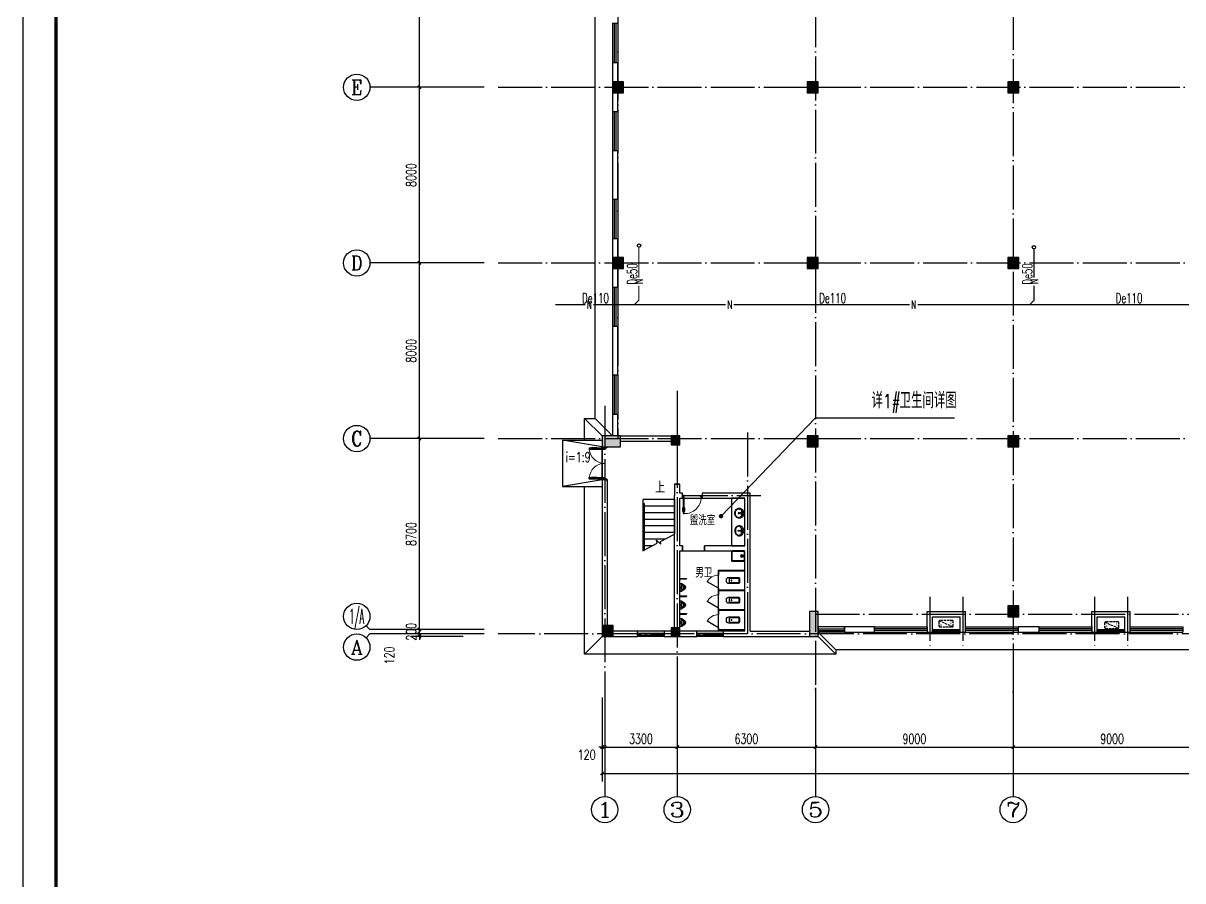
# Model space of a CAD drawing. Header units: millimetres. Extents: x 4091681 to 6599121, y 18729870 to 20421654.
# Drawn here: x 5363372 to 5416167, y 19127823 to 19166887 of the extents above; entities that cross this region are included whole.
import ezdxf
from ezdxf.enums import TextEntityAlignment as Align

# ---------------------------------------------------------------- set-up
doc = ezdxf.new("R2010")
doc.units = ezdxf.units.MM
doc.header["$LTSCALE"] = 1000
doc.header["$MEASUREMENT"] = 0
doc.linetypes.add('DASH', pattern=[0.35, 0.25, -0.1])
doc.linetypes.add('DOTE', pattern=[2.42, 2, -0.2, 0.02, -0.2])
for name, color, linetype in [('AXIS_TEXT', 7, 'Continuous'), ('AXIS_外部', 171, 'Continuous'), ('COLUMN', 2, 'Continuous'), ('DIM_LEAD', 145, 'Continuous'), ('DIM_SYMB', 165, 'Continuous'), ('DOTE', 8, 'DOTE'), ('GROUND', 150, 'Continuous'), ('LVTRY', 6, 'Continuous'), ('PIPE-凝结', 150, 'Continuous'), ('PUB_HATCH', 8, 'Continuous'), ('PUB_TEXT', 7, 'Continuous'), ('STAIR', 2, 'Continuous'), ('TEXT_凝结', 7, 'Continuous'), ('TK', 4, 'Continuous'), ('VPIPE-凝结', 150, 'Continuous'), ('WALL', 9, 'Continuous'), ('WINDOW', 140, 'Continuous'), ('空调', 200, 'Continuous')]:
    doc.layers.add(name, color=color, linetype=linetype)
doc.styles.add('_TCH_AXIS', font='COMPLEX', dxfattribs={"bigfont": 'GBCBIG'})
doc.styles.add('_TCH_DIM', font='SIMPLEX', dxfattribs={"bigfont": 'GBCBIG'})
doc.styles.add('_TCH_DIM_T3', font='SIMPLEX', dxfattribs={"width": 0.705882, "bigfont": 'GBCBIG'})
doc.styles.add('_TWT_PIPEDN', font='SIMPLEX', dxfattribs={"width": 0.8, "height": 3, "bigfont": 'HZTXT'})
doc.styles.add('_TWT_PIPETEXT', font='COMPLEX', dxfattribs={"width": 0.8, "height": 2.5, "bigfont": 'HZTXT'})
doc.styles.add('COMPLEX', font='COMPLEX')
doc.styles.add('HT', font='simhei.ttf', dxfattribs={"width": 0.7})
doc.styles.add('HZTXT', font='tssdeng.shx', dxfattribs={"width": 0.7, "bigfont": 'hztxt.shx'})
doc.dimstyles.new('_TCH_ARCH&&150', dxfattribs={"dimtxt": 446.25, "dimasz": 150, "dimexe": 375, "dimexo": 450, "dimgap": 150, "dimtad": 1, "dimdec": 0, "dimzin": 0, "dimdsep": 46, "dimtxsty": '_TCH_DIM_T3', "dimblk": 'ARCHTICK', "dimcen": 0.09, "dimclrt": 7, "dimazin": 2, "dimtfac": 1, "dimtdec": 0, "dimtix": 1, "dimtmove": 2, "dimatfit": 3, "dimfxl": 0, "dimtolj": 1, "dimtzin": 0, "dimarcsym": 0})

# ---------------------------------------------------------------- blocks, each defined once
blk = doc.blocks.new('A$C180E387A')
at = {"layer": '空调', "linetype": 'DASH', "ltscale": 0.4}
blk.add_line((15, 285), (635, 15), dxfattribs=at)
blk.add_lwpolyline([(50, 0), (600, 0, 0.414214), (650, 50), (650, 250, 0.414214), (600, 300), (50, 300, 0.414214), (0, 250), (0, 50, 0.414214)], format="xyb", close=True, dxfattribs=at)
at = {"layer": '空调', "style": 'HZTXT', "width": 1.428571}
for s, text_generation_flag, p in [('A', 4, (150, 50)), ('C', 6, (500, 150))]:
    blk.add_text(s, height=105, rotation=180, dxfattribs=dict(at, text_generation_flag=text_generation_flag)).set_placement(p)
blk = doc.blocks.new('GeYuanFrame_78776323', base_point=(11.55, 13.52))
at = {"layer": 'TK'}
blk.add_lwpolyline([(11.55, 854.52), (1200.55, 854.52), (1200.55, 13.52), (11.55, 13.52)], close=True, dxfattribs=at)
at = {"layer": 'TK', "const_width": 1}
blk.add_lwpolyline([(1190.55, 844.52), (1190.55, 23.52), (36.55, 23.52), (36.55, 844.52)], close=True, dxfattribs=at)
blk = doc.blocks.new('_ArchTick')
at = {"color": 0, "linetype": 'ByBlock', "const_width": 0.4}
blk.add_lwpolyline([(-0.5, -0.5), (0.5, 0.5)], dxfattribs=at)
blk = doc.blocks.new('*D18')
at = {"layer": 'AXIS_外部', "color": 0, "lineweight": -2}
for p, q in [((5383399, 19139067), (5381034, 19139067)), ((5383399, 19138947), (5381034, 19138947)), ((5381409, 19139067), (5381409, 19139217)), ((5381409, 19138947), (5381409, 19139067)), ((5381409, 19138947), (5381409, 19138797))]:
    blk.add_line(p, q, dxfattribs=at)
at = {"layer": 'Defpoints', "color": 0}
for p in [(5381409, 19139067), (5383849, 19139067), (5383849, 19138947)]:
    blk.add_point(p, dxfattribs=at)
at = {"layer": 'AXIS_外部', "color": 0, "lineweight": -2, "xscale": 150, "yscale": 150, "zscale": 150}
for p, rotation in [((5381409, 19139067), 270), ((5381409, 19138947), 90)]:
    blk.add_blockref('_ArchTick', p, dxfattribs=dict(at, rotation=rotation))
at = {"layer": 'AXIS_外部', "color": 7, "insert": (5380045, 19138089), "char_height": 446.2, "attachment_point": 5, "rotation": 90, "style": '_TCH_DIM_T3'}
blk.add_mtext('\\A1;120', dxfattribs=at)
blk = doc.blocks.new('*D19')
at = {"layer": 'AXIS_外部', "color": 0, "lineweight": -2}
for p, q in [((5383399, 19139267), (5381034, 19139267)), ((5381409, 19139267), (5381409, 19139417)), ((5381409, 19139067), (5381409, 19139267)), ((5383399, 19139067), (5381034, 19139067)), ((5381409, 19139067), (5381409, 19138917))]:
    blk.add_line(p, q, dxfattribs=at)
at = {"layer": 'Defpoints', "color": 0}
for p in [(5381409, 19139267), (5383849, 19139267), (5383849, 19139067)]:
    blk.add_point(p, dxfattribs=at)
at = {"layer": 'AXIS_外部', "color": 0, "lineweight": -2, "xscale": 150, "yscale": 150, "zscale": 150}
for p, rotation in [((5381409, 19139267), 270), ((5381409, 19139067), 90)]:
    blk.add_blockref('_ArchTick', p, dxfattribs=dict(at, rotation=rotation))
at = {"layer": 'AXIS_外部', "color": 7, "insert": (5381036, 19139167), "char_height": 446.2, "attachment_point": 5, "rotation": 90, "style": '_TCH_DIM_T3'}
blk.add_mtext('\\A1;200', dxfattribs=at)
blk = doc.blocks.new('*D20')
at = {"layer": 'AXIS_外部', "color": 0, "lineweight": -2}
for p, q in [((5383399, 19147967), (5381034, 19147967)), ((5381409, 19139267), (5381409, 19147967)), ((5383399, 19139267), (5381034, 19139267))]:
    blk.add_line(p, q, dxfattribs=at)
at = {"layer": 'Defpoints', "color": 0}
for p in [(5381409, 19147967), (5383849, 19147967), (5383849, 19139267)]:
    blk.add_point(p, dxfattribs=at)
at = {"layer": 'AXIS_外部', "color": 0, "lineweight": -2, "xscale": 150, "yscale": 150, "zscale": 150}
for p, rotation in [((5381409, 19147967), 90), ((5381409, 19139267), 270)]:
    blk.add_blockref('_ArchTick', p, dxfattribs=dict(at, rotation=rotation))
at = {"layer": 'AXIS_外部', "color": 7, "insert": (5381036, 19143617), "char_height": 446.2, "attachment_point": 5, "rotation": 90, "style": '_TCH_DIM_T3'}
blk.add_mtext('\\A1;8700', dxfattribs=at)
blk = doc.blocks.new('*D21')
at = {"layer": 'AXIS_外部', "color": 0, "lineweight": -2}
for p, q in [((5383399, 19155967), (5381034, 19155967)), ((5381409, 19147967), (5381409, 19155967)), ((5383399, 19147967), (5381034, 19147967))]:
    blk.add_line(p, q, dxfattribs=at)
at = {"layer": 'Defpoints', "color": 0}
for p in [(5381409, 19155967), (5383849, 19155967), (5383849, 19147967)]:
    blk.add_point(p, dxfattribs=at)
at = {"layer": 'AXIS_外部', "color": 0, "lineweight": -2, "xscale": 150, "yscale": 150, "zscale": 150}
for p, rotation in [((5381409, 19155967), 90), ((5381409, 19147967), 270)]:
    blk.add_blockref('_ArchTick', p, dxfattribs=dict(at, rotation=rotation))
at = {"layer": 'AXIS_外部', "color": 7, "insert": (5381036, 19151967), "char_height": 446.2, "attachment_point": 5, "rotation": 90, "style": '_TCH_DIM_T3'}
blk.add_mtext('\\A1;8000', dxfattribs=at)
blk = doc.blocks.new('*D22')
at = {"layer": 'AXIS_外部', "color": 0, "lineweight": -2}
for p, q in [((5383399, 19163967), (5381034, 19163967)), ((5381409, 19155967), (5381409, 19163967)), ((5383399, 19155967), (5381034, 19155967))]:
    blk.add_line(p, q, dxfattribs=at)
at = {"layer": 'Defpoints', "color": 0}
for p in [(5381409, 19163967), (5383849, 19163967), (5383849, 19155967)]:
    blk.add_point(p, dxfattribs=at)
at = {"layer": 'AXIS_外部', "color": 0, "lineweight": -2, "xscale": 150, "yscale": 150, "zscale": 150}
for p, rotation in [((5381409, 19163967), 90), ((5381409, 19155967), 270)]:
    blk.add_blockref('_ArchTick', p, dxfattribs=dict(at, rotation=rotation))
at = {"layer": 'AXIS_外部', "color": 7, "insert": (5381036, 19159967), "char_height": 446.2, "attachment_point": 5, "rotation": 90, "style": '_TCH_DIM_T3'}
blk.add_mtext('\\A1;8000', dxfattribs=at)
blk = doc.blocks.new('*D23')
at = {"layer": 'AXIS_外部', "color": 0, "lineweight": -2}
for p, q in [((5383399, 19171967), (5381034, 19171967)), ((5381409, 19163967), (5381409, 19171967)), ((5383399, 19163967), (5381034, 19163967))]:
    blk.add_line(p, q, dxfattribs=at)
at = {"layer": 'Defpoints', "color": 0}
for p in [(5381409, 19171967), (5383849, 19171967), (5383849, 19163967)]:
    blk.add_point(p, dxfattribs=at)
at = {"layer": 'AXIS_外部', "color": 0, "lineweight": -2, "xscale": 150, "yscale": 150, "zscale": 150}
for p, rotation in [((5381409, 19171967), 90), ((5381409, 19163967), 270)]:
    blk.add_blockref('_ArchTick', p, dxfattribs=dict(at, rotation=rotation))
at = {"layer": 'AXIS_外部', "color": 7, "insert": (5381036, 19167967), "char_height": 446.2, "attachment_point": 5, "rotation": 90, "style": '_TCH_DIM_T3'}
blk.add_mtext('\\A1;8000', dxfattribs=at)
blk = doc.blocks.new('_AXISO')
blk.add_circle((0, 0), 0.5)
at = {"layer": 'AXIS_TEXT', "style": 'COMPLEX', "width": 1.041667}
blk.add_attdef('A', text='', height=0.56, dxfattribs=at).set_placement((-0.25, -0.28), (0.25, -0.28), align=Align.FIT)
blk = doc.blocks.new('*D43')
at = {"layer": 'AXIS_外部', "color": 0, "lineweight": -2}
for p, q in [((5389727, 19136167), (5389727, 19133542)), ((5389847, 19136167), (5389847, 19133542)), ((5389727, 19133917), (5389577, 19133917)), ((5389727, 19133917), (5389847, 19133917)), ((5389847, 19133917), (5389997, 19133917))]:
    blk.add_line(p, q, dxfattribs=at)
at = {"layer": 'Defpoints', "color": 0}
for p in [(5389727, 19136617), (5389847, 19136617), (5389847, 19133917)]:
    blk.add_point(p, dxfattribs=at)
at = {"layer": 'AXIS_外部', "color": 0, "lineweight": -2, "xscale": 150, "yscale": 150, "zscale": 150}
blk.add_blockref('_ArchTick', (5389727, 19133917), dxfattribs=at)
at = {"layer": 'AXIS_外部', "color": 0, "lineweight": -2, "xscale": 150, "yscale": 150, "zscale": 150, "rotation": 180}
blk.add_blockref('_ArchTick', (5389847, 19133917), dxfattribs=at)
at = {"layer": 'AXIS_外部', "color": 7, "insert": (5389027, 19133567), "char_height": 446.2, "attachment_point": 5, "style": '_TCH_DIM_T3'}
blk.add_mtext('\\A1;120', dxfattribs=at)
blk = doc.blocks.new('*D44')
at = {"layer": 'AXIS_外部', "color": 0, "lineweight": -2}
for p, q in [((5389847, 19136167), (5389847, 19133542)), ((5393147, 19136167), (5393147, 19133542)), ((5389847, 19133917), (5393147, 19133917))]:
    blk.add_line(p, q, dxfattribs=at)
at = {"layer": 'Defpoints', "color": 0}
for p in [(5389847, 19136617), (5393147, 19136617), (5393147, 19133917)]:
    blk.add_point(p, dxfattribs=at)
at = {"layer": 'AXIS_外部', "color": 0, "lineweight": -2, "xscale": 150, "yscale": 150, "zscale": 150, "rotation": 180}
blk.add_blockref('_ArchTick', (5389847, 19133917), dxfattribs=at)
at = {"layer": 'AXIS_外部', "color": 0, "lineweight": -2, "xscale": 150, "yscale": 150, "zscale": 150}
blk.add_blockref('_ArchTick', (5393147, 19133917), dxfattribs=at)
at = {"layer": 'AXIS_外部', "color": 7, "insert": (5391497, 19134290), "char_height": 446.2, "attachment_point": 5, "style": '_TCH_DIM_T3'}
blk.add_mtext('\\A1;3300', dxfattribs=at)
blk = doc.blocks.new('*D45')
at = {"layer": 'AXIS_外部', "color": 0, "lineweight": -2}
for p, q in [((5393147, 19136167), (5393147, 19133542)), ((5399447, 19136167), (5399447, 19133542)), ((5393147, 19133917), (5399447, 19133917))]:
    blk.add_line(p, q, dxfattribs=at)
at = {"layer": 'Defpoints', "color": 0}
for p in [(5393147, 19136617), (5399447, 19136617), (5399447, 19133917)]:
    blk.add_point(p, dxfattribs=at)
at = {"layer": 'AXIS_外部', "color": 0, "lineweight": -2, "xscale": 150, "yscale": 150, "zscale": 150, "rotation": 180}
blk.add_blockref('_ArchTick', (5393147, 19133917), dxfattribs=at)
at = {"layer": 'AXIS_外部', "color": 0, "lineweight": -2, "xscale": 150, "yscale": 150, "zscale": 150}
blk.add_blockref('_ArchTick', (5399447, 19133917), dxfattribs=at)
at = {"layer": 'AXIS_外部', "color": 7, "insert": (5396297, 19134290), "char_height": 446.2, "attachment_point": 5, "style": '_TCH_DIM_T3'}
blk.add_mtext('\\A1;6300', dxfattribs=at)
blk = doc.blocks.new('*D46')
at = {"layer": 'AXIS_外部', "color": 0, "lineweight": -2}
for p, q in [((5399447, 19136167), (5399447, 19133542)), ((5408447, 19136167), (5408447, 19133542)), ((5399447, 19133917), (5408447, 19133917))]:
    blk.add_line(p, q, dxfattribs=at)
at = {"layer": 'Defpoints', "color": 0}
for p in [(5399447, 19136617), (5408447, 19136617), (5408447, 19133917)]:
    blk.add_point(p, dxfattribs=at)
at = {"layer": 'AXIS_外部', "color": 0, "lineweight": -2, "xscale": 150, "yscale": 150, "zscale": 150, "rotation": 180}
blk.add_blockref('_ArchTick', (5399447, 19133917), dxfattribs=at)
at = {"layer": 'AXIS_外部', "color": 0, "lineweight": -2, "xscale": 150, "yscale": 150, "zscale": 150}
blk.add_blockref('_ArchTick', (5408447, 19133917), dxfattribs=at)
at = {"layer": 'AXIS_外部', "color": 7, "insert": (5403947, 19134290), "char_height": 446.2, "attachment_point": 5, "style": '_TCH_DIM_T3'}
blk.add_mtext('\\A1;9000', dxfattribs=at)
blk = doc.blocks.new('*D47')
at = {"layer": 'AXIS_外部', "color": 0, "lineweight": -2}
for p, q in [((5408447, 19136167), (5408447, 19133542)), ((5417447, 19136167), (5417447, 19133542)), ((5408447, 19133917), (5417447, 19133917))]:
    blk.add_line(p, q, dxfattribs=at)
at = {"layer": 'Defpoints', "color": 0}
for p in [(5408447, 19136617), (5417447, 19136617), (5417447, 19133917)]:
    blk.add_point(p, dxfattribs=at)
at = {"layer": 'AXIS_外部', "color": 0, "lineweight": -2, "xscale": 150, "yscale": 150, "zscale": 150, "rotation": 180}
blk.add_blockref('_ArchTick', (5408447, 19133917), dxfattribs=at)
at = {"layer": 'AXIS_外部', "color": 0, "lineweight": -2, "xscale": 150, "yscale": 150, "zscale": 150}
blk.add_blockref('_ArchTick', (5417447, 19133917), dxfattribs=at)
at = {"layer": 'AXIS_外部', "color": 7, "insert": (5412947, 19134290), "char_height": 446.2, "attachment_point": 5, "style": '_TCH_DIM_T3'}
blk.add_mtext('\\A1;9000', dxfattribs=at)
blk = doc.blocks.new('*D57')
at = {"layer": 'AXIS_外部', "color": 0, "lineweight": -2}
for p, q in [((5389727, 19136167), (5389727, 19132342)), ((5463467, 19136167), (5463467, 19132342)), ((5389727, 19132717), (5463467, 19132717))]:
    blk.add_line(p, q, dxfattribs=at)
at = {"layer": 'Defpoints', "color": 0}
for p in [(5389727, 19136617), (5463467, 19136617), (5463467, 19132717)]:
    blk.add_point(p, dxfattribs=at)
at = {"layer": 'AXIS_外部', "color": 0, "lineweight": -2, "xscale": 150, "yscale": 150, "zscale": 150, "rotation": 180}
blk.add_blockref('_ArchTick', (5389727, 19132717), dxfattribs=at)
at = {"layer": 'AXIS_外部', "color": 0, "lineweight": -2, "xscale": 150, "yscale": 150, "zscale": 150}
blk.add_blockref('_ArchTick', (5463467, 19132717), dxfattribs=at)
at = {"layer": 'AXIS_外部', "color": 7, "insert": (5426597, 19133090), "char_height": 446.2, "attachment_point": 5, "style": '_TCH_DIM_T3'}
blk.add_mtext('\\A1;73740', dxfattribs=at)
blk = doc.blocks.new('$DorLib2D$00000011')
at = {"lineweight": 13}
for p, q in [((-0.483, 0.396), (-0.483, 0.235)), ((-0.417, 0.396), (-0.417, 0.235)), ((0.417, 0.396), (0.417, 0.235)), ((0.483, 0.396), (0.483, 0.235))]:
    blk.add_line(p, q, dxfattribs=at)
for p, q in [((-0.483, 0.396), (-0.467, 0.396)), ((-0.467, 0.471), (-0.467, -0.062)), ((-0.467, 0.471), (-0.433, 0.471)), ((-0.433, 0.471), (-0.433, 0.004)), ((-0.417, 0.396), (-0.433, 0.396)), ((0.417, 0.396), (0.433, 0.396)), ((0.433, 0.471), (0.433, 0.004)), ((0.467, 0.471), (0.433, 0.471)), ((0.467, 0.471), (0.467, -0.062)), ((0.483, 0.396), (0.467, 0.396)), ((-0.5, 0.004), (-0.433, 0.004)), ((-0.5, 0.004), (-0.5, -0.062)), ((-0.483, 0.235), (-0.467, 0.235)), ((-0.417, 0.235), (-0.433, 0.235)), ((0.417, 0.235), (0.433, 0.235)), ((0.5, 0.004), (0.433, 0.004)), ((0.483, 0.235), (0.467, 0.235)), ((0.5, 0.004), (0.5, -0.062)), ((-0.5, -0.062), (-0.467, -0.062)), ((0.5, -0.062), (0.467, -0.062))]:
    blk.add_line(p, q)
for centre, start, end in [((-0.467, 0.004), 0, 85.904), ((0.467, 0.004), 94.096, 180)]:
    blk.add_arc(centre, 0.467, start, end, dxfattribs=at)
blk = doc.blocks.new('$WINLIB2D$00000001')
for p, q in [((-0.5, 0.5), (0.5, 0.5)), ((-0.5, 0.5), (-0.5, -0.5)), ((0.5, -0.5), (0.5, 0.5)), ((0.5, 0.167), (-0.5, 0.167)), ((0.5, -0.167), (-0.5, -0.167)), ((-0.5, -0.5), (0.5, -0.5))]:
    blk.add_line(p, q)
blk = doc.blocks.new('_FZH')
blk.add_lwpolyline([(-0.5, -0.5), (0.5, -0.5), (0.5, 0.5), (-0.5, 0.5)], close=True)
at = {"layer": 'PUB_HATCH'}
blk.add_solid([(-0.5, -0.5), (0.5, -0.5), (-0.5, 0.5), (0.5, 0.5)], dxfattribs=at)
blk = doc.blocks.new('$DorLib2D$00000009')
at = {"lineweight": 13}
for p, q in [((0.378, 0.782), (0.378, 0.624)), ((0.489, 0.782), (0.489, 0.624))]:
    blk.add_line(p, q, dxfattribs=at)
for p, q in [((0.413, 0.782), (0.378, 0.782)), ((0.413, 0.624), (0.378, 0.624)), ((0.413, 0.905), (0.413, 0.081)), ((0.454, 0.905), (0.413, 0.905)), ((0.454, 0.081), (0.454, 0.905)), ((0.489, 0.782), (0.454, 0.782)), ((0.489, 0.624), (0.454, 0.624)), ((-0.494, 0.081), (-0.453, 0.081)), ((-0.494, -0.002), (-0.494, 0.081)), ((-0.453, 0.081), (-0.453, 0.039)), ((-0.453, 0.039), (-0.412, 0.039)), ((-0.412, 0.039), (-0.412, -0.002)), ((0.413, 0.081), (0.454, 0.081)), ((0.454, 0.039), (0.413, 0.039)), ((0.413, 0.039), (0.413, -0.002)), ((0.495, 0.081), (0.454, 0.081)), ((0.454, 0.081), (0.454, 0.039)), ((0.495, -0.002), (0.495, 0.081)), ((-0.494, -0.002), (-0.494, -0.002)), ((-0.412, -0.002), (-0.494, -0.002)), ((0.413, -0.002), (0.495, -0.002)), ((0.495, -0.002), (0.495, -0.002))]:
    blk.add_line(p, q)
blk.add_arc((0.372, 0.082), 0.825, 87.13397, 180.07167, dxfattribs=at)
blk = doc.blocks.new('$lvtry$00000179')
at = {"linetype": 'ByBlock'}
for p, q in [((-32, -102), (-92, -102)), ((-13, -178), (-40, -70)), ((35, -64), (-35, -64)), ((13, -178), (-13, -178)), ((40, -70), (13, -178)), ((92, -102), (32, -102))]:
    blk.add_line(p, q, dxfattribs=at)
for centre, radius in [((-64, -76), 20.4), ((-64, -76), 15.4), ((0, -229), 25.4), ((64, -76), 20.4), ((64, -76), 15.4)]:
    blk.add_circle(centre, radius, dxfattribs=at)
for centre, radius, start, end in [((-47, -203), 181, 155.0149, 180), ((-47, -203), 181, 180, 204.9851), ((-24, -214), 207, 131.6335, 155.0149), ((-24, -193), 207, 204.9851, 228.3665), ((-88, -229), 116, 151.0888, 180), ((-88, -229), 116, 180, 208.9112), ((-45, -252), 164, 126.8699, 151.0888), ((-45, -205), 164, 208.9112, 233.1301), ((-10, -231), 229, 110.2132, 131.6335), ((-10, -176), 229, 228.3665, 249.7868), ((-18, -288), 210, 123.9045, 126.8699), ((-18, -169), 210, 233.1301, 252.7421), ((-92, -178), 76.2, 90, 123.9045), ((0, -257), 257, 90, 110.2132), ((0, -150), 257, 249.7868, 270), ((0, -111), 270, 252.7421, 270), ((-35, -69), 5, 90, 194.0362), ((0, -257), 257, 69.7868, 90), ((0, -111), 270, 270, 287.2579), ((0, -150), 257, 270, 290.2132), ((35, -69), 5, 345.9638, 90), ((18, -169), 210, 287.2579, 306.8699), ((10, -231), 229, 48.3665, 69.7868), ((10, -176), 229, 290.2132, 311.6335), ((92, -178), 76.2, 57.7402, 90), ((45, -252), 164, 28.9112, 57.7402), ((45, -205), 164, 306.8699, 331.0888), ((24, -214), 207, 24.9851, 48.3665), ((24, -193), 207, 311.6335, 335.0149), ((88, -229), 116, 0, 28.9112), ((88, -229), 116, 331.0888, 0), ((47, -203), 181, 360, 24.9851), ((47, -203), 181, 335.0149, 0)]:
    blk.add_arc(centre, radius, start, end, dxfattribs=at)
blk.add_point((0, -76))
blk = doc.blocks.new('$lvtry$00000221')
at = {"color": 0}
for p, q in [((-124, -91), (-43, -216)), ((-116, -76), (116, -76)), ((43, -216), (124, -91))]:
    blk.add_line(p, q, dxfattribs=at)
blk.add_lwpolyline([(69, -231, -0.57735), (-69, -231), (-162, -88, -0.145378), (-170, -61), (-170, 0), (170, 0), (170, -61, -0.145378), (162, -88)], format="xyb", close=True, dxfattribs=at)
for centre, radius in [((0, -177), 20), ((0, -38), 17.7)]:
    blk.add_circle(centre, radius, dxfattribs=at)
for centre, radius, start, end in [((-116, -86), 10, 90, 213.0863), ((0, -191), 50, 210, 330), ((116, -86), 10, 326.9137, 90)]:
    blk.add_arc(centre, radius, start, end, dxfattribs=at)
for p in [(0, -38), (0, -177)]:
    blk.add_point(p, dxfattribs=at)
blk = doc.blocks.new('$TCHSYS$APDOOR2D')
blk.add_line((0.5, 0), (0, 0.866))
at = {"lineweight": 13}
blk.add_arc((0.5, 0), 1, 120, 180, dxfattribs=at)
blk = doc.blocks.new('$lvtry$00000200')
at = {"color": 0}
for p, q in [((-110, -40), (-110, -470)), ((100, -30), (-100, -30)), ((110, -470), (110, -40))]:
    blk.add_line(p, q, dxfattribs=at)
blk.add_lwpolyline([(100, 0), (-100, 0, 0.414214), (-140, -40), (-140, -480, 0.414214), (-30, -590), (30, -590, 0.414214), (140, -480), (140, -40, 0.414214)], format="xyb", close=True, dxfattribs=at)
blk.add_lwpolyline([(140, -470), (-140, -470)], dxfattribs=at)
blk.add_circle((0, -359), 20, dxfattribs=at)
for centre, start, end in [((-100, -40), 90, 180), ((100, -40), 0, 90)]:
    blk.add_arc(centre, 10, start, end, dxfattribs=at)
for p in [(0, 0), (0, -359)]:
    blk.add_point(p, dxfattribs=at)
blk = doc.blocks.new('$lvtry$00000187')
at = {"color": 0}
for p, q in [((-285, -420), (-285, -40)), ((-265, -20), (265, -20)), ((265, -440), (-265, -440)), ((285, -180), (245, -198)), ((245, -198), (245, -263)), ((245, -263), (285, -280)), ((285, -40), (285, -420))]:
    blk.add_line(p, q, dxfattribs=at)
blk.add_lwpolyline([(305, -430, -0.414214), (275, -460), (-275, -460, -0.414214), (-305, -430), (-305, -30, -0.414214), (-275, 0), (275, 0, -0.414214), (305, -30)], format="xyb", close=True, dxfattribs=at)
for radius in [50, 32.5]:
    blk.add_circle((165, -230), radius, dxfattribs=at)
for centre, start, end in [((-265, -40), 90, 180), ((-265, -420), 180, 270), ((265, -40), 0, 90), ((265, -420), 270, 0)]:
    blk.add_arc(centre, 20, start, end, dxfattribs=at)
for p in [(0, 0), (165, -230)]:
    blk.add_point(p, dxfattribs=at)

msp = doc.modelspace()

# ---------------------------------------------------------------- hatches: boundary and pattern name
at = {"layer": 'PIPE-凝结', "linetype": 'Continuous'}
for points in [[(5391400.3, 19154266.7), (5391426.6, 19154266.7), (5391426.6, 19154255.8)], [(5391400.3, 19154266.7), (5391418.9, 19154248.2), (5391426.6, 19154255.8)], [(5409390.3, 19154266.7), (5409416.6, 19154266.7), (5409416.6, 19154255.8)], [(5409390.3, 19154266.7), (5409408.9, 19154248.2), (5409416.6, 19154255.8)]]:
    msp.add_hatch(color=256, dxfattribs=at).paths.add_polyline_path(points)

# ---------------------------------------------------------------- linework, layer by layer
at = {"layer": 'AXIS_外部'}
for p, q in [((5384358.7, 19163967), (5379158.7, 19163967)), ((5384358.7, 19155967), (5379158.7, 19155967)), ((5384358.7, 19147967), (5379158.7, 19147967)), ((5378983, 19139442.8), (5379158.7, 19139267)), ((5384358.7, 19139267), (5379158.7, 19139267)), ((5378983, 19138891.3), (5379158.7, 19139067)), ((5384358.7, 19139067), (5379158.7, 19139067)), ((5389846.8, 19136617), (5389846.8, 19131667)), ((5393146.8, 19136617), (5393146.8, 19131667)), ((5399446.8, 19136617), (5399446.8, 19131667)), ((5408446.8, 19136617), (5408446.8, 19131667))]:
    msp.add_line(p, q, dxfattribs=at)
at = {"layer": 'DIM_LEAD'}
for p, q in [((5395141.6, 19144432.5), (5399446.8, 19148907)), ((5399446.8, 19148907), (5405767.9, 19148907))]:
    msp.add_line(p, q, dxfattribs=at)
at = {"layer": 'DIM_LEAD', "const_width": 100}
msp.add_lwpolyline([(5395106.9, 19144396.5, 1), (5395176.2, 19144468.5, 1)], format="xyb", close=True, dxfattribs=at)
at = {"layer": 'DIM_SYMB'}
for points in [[(5389389.6, 19146740.6, 0, 0, 0), (5388376.8, 19146740.6, 120, 0, 0), (5387926.8, 19146740.6, 0, 0, 0)], [(5392301.8, 19145337, 0, 0, 0), (5392301.8, 19143837, 120, 0, 0), (5392301.8, 19143387, 0, 0, 0)]]:
    msp.add_lwpolyline(points, format="xyseb", dxfattribs=at)
at = {"layer": 'DOTE'}
for p, q in [((5390456.8, 19204087), (5390446.8, 19147967)), ((5399446.8, 19204087), (5399446.8, 19135967)), ((5408446.8, 19203967), (5408446.8, 19135967)), ((5384993.4, 19163967), (5468946.8, 19163967)), ((5384993.4, 19155967), (5468946.8, 19155967)), ((5393146.8, 19150137), (5393146.8, 19135967)), ((5389846.8, 19149455.1), (5389846.8, 19135967)), ((5396346.8, 19148237), (5396346.8, 19139067)), ((5384993.4, 19147967), (5468946.8, 19147967)), ((5393446.8, 19145367), (5396950.3, 19145367)), ((5404646.8, 19140754.5), (5404646.8, 19138347)), ((5406146.8, 19140754.5), (5406146.8, 19138347)), ((5412146.8, 19140755.9), (5412146.8, 19138347)), ((5413646.8, 19140755.9), (5413646.8, 19138347)), ((5399446.8, 19139967), (5468946.8, 19139967)), ((5468946.8, 19139067), (5384993.4, 19139067))]:
    msp.add_line(p, q, dxfattribs=at)
at = {"layer": 'GROUND', "color": 8}
for p, q in [((5388926.8, 19148887), (5389726.8, 19148087)), ((5389406.8, 19148887), (5390206.8, 19148087)), ((5387926.8, 19147887), (5387926.8, 19145787)), ((5387926.8, 19147887), (5389726.8, 19147887)), ((5389726.8, 19147587), (5387926.8, 19147887)), ((5389726.8, 19147887), (5389726.8, 19145787)), ((5389726.8, 19146087), (5387926.8, 19145787)), ((5387926.8, 19145787), (5389726.8, 19145787)), ((5389726.8, 19138947), (5388926.8, 19138147)), ((5399566.8, 19139147), (5400366.8, 19138347)), ((5399566.8, 19138947), (5400366.8, 19138147))]:
    msp.add_line(p, q, dxfattribs=at)
for points in [[(5388926.8, 19147887), (5388926.8, 19148887), (5389406.8, 19148887), (5389406.8, 19173567)], [(5418546.8, 19139047), (5418366.8, 19139047), (5418366.8, 19138347), (5400366.8, 19138347), (5400366.8, 19138147), (5388926.8, 19138147), (5388926.8, 19145787)]]:
    msp.add_lwpolyline(points, dxfattribs=at)
at = {"layer": 'LVTRY'}
for p, q in [((5395014.3, 19141959.5), (5395014.3, 19141747)), ((5396226.8, 19141959.5), (5395014.3, 19141959.5)), ((5395039.3, 19141747), (5395039.3, 19141934.5)), ((5396226.8, 19141934.5), (5395039.3, 19141934.5)), ((5396226.8, 19141934.5), (5396226.8, 19141959.5)), ((5393266.8, 19141599.5), (5393566.8, 19141599.5)), ((5393266.8, 19141599.5), (5393266.8, 19141574.5)), ((5393266.8, 19141574.5), (5393566.8, 19141574.5)), ((5393566.8, 19141599.5), (5393566.8, 19141574.5)), ((5395014.3, 19141747), (5395039.3, 19141747)), ((5395014.3, 19141747), (5395014.3, 19141147)), ((5395039.3, 19141147), (5395014.3, 19141147)), ((5395014.3, 19141147), (5395014.3, 19141047)), ((5395014.3, 19141047), (5395014.3, 19140847)), ((5395014.3, 19140847), (5395039.3, 19140847)), ((5395014.3, 19140847), (5395014.3, 19140247)), ((5395039.3, 19141059.5), (5395039.3, 19141147)), ((5396226.8, 19141059.5), (5395039.3, 19141059.5)), ((5395039.3, 19140847), (5395039.3, 19141034.5)), ((5396226.8, 19141034.5), (5395039.3, 19141034.5)), ((5396226.8, 19141034.5), (5396226.8, 19141059.5)), ((5393266.8, 19140799.5), (5393566.8, 19140799.5)), ((5393266.8, 19140799.5), (5393266.8, 19140774.5)), ((5393266.8, 19140774.5), (5393566.8, 19140774.5)), ((5393566.8, 19140799.5), (5393566.8, 19140774.5)), ((5393266.8, 19139999.5), (5393566.8, 19139999.5)), ((5393266.8, 19139999.5), (5393266.8, 19139974.5)), ((5393266.8, 19139974.5), (5393566.8, 19139974.5)), ((5393566.8, 19139999.5), (5393566.8, 19139974.5)), ((5395039.3, 19140247), (5395014.3, 19140247)), ((5395014.3, 19140247), (5395014.3, 19140147)), ((5395014.3, 19140147), (5395014.3, 19139947)), ((5395014.3, 19139947), (5395039.3, 19139947)), ((5395014.3, 19139947), (5395014.3, 19139347)), ((5395039.3, 19140159.5), (5395039.3, 19140247)), ((5396226.8, 19140159.5), (5395039.3, 19140159.5)), ((5395039.3, 19139947), (5395039.3, 19140134.5)), ((5396226.8, 19140134.5), (5395039.3, 19140134.5)), ((5396226.8, 19140134.5), (5396226.8, 19140159.5)), ((5395039.3, 19139347), (5395014.3, 19139347)), ((5395014.3, 19139347), (5395014.3, 19139234.5)), ((5395039.3, 19139259.5), (5395039.3, 19139347)), ((5396226.8, 19139259.5), (5395039.3, 19139259.5)), ((5396226.8, 19139234.5), (5396226.8, 19139259.5)), ((5396226.8, 19139234.5), (5395014.3, 19139234.5))]:
    msp.add_line(p, q, dxfattribs=at)
msp.add_lwpolyline([(5396226.8, 19145247), (5395626.8, 19145247), (5395626.8, 19143087), (5396226.8, 19143087)], close=True, dxfattribs=at)
at = {"layer": 'PIPE-凝结', "linetype": 'Continuous', "ltscale": 1.5, "const_width": 52.5}
for points in [[(5391400.3, 19155301.6), (5391400.3, 19156682.8)], [(5409390.3, 19155301.6), (5409390.3, 19156607.8)], [(5391400.3, 19154266.7), (5391400.3, 19154934.5)], [(5409390.3, 19154266.7), (5409390.3, 19154934.5)], [(5387597, 19154066.7), (5388960, 19154066.7)], [(5389327.2, 19154066.7), (5391200.3, 19154066.7)], [(5391400.3, 19154266.7), (5391200.3, 19154066.7)], [(5391200.3, 19154066.7), (5395357.8, 19154066.7)], [(5395724.9, 19154066.7), (5403724.2, 19154066.7)], [(5404091.3, 19154066.7), (5409190.3, 19154066.7)], [(5409390.3, 19154266.7), (5409190.3, 19154066.7)], [(5409190.3, 19154066.7), (5418190.3, 19154066.7)]]:
    msp.add_lwpolyline(points, dxfattribs=at)
at = {"layer": 'STAIR'}
for p, q in [((5391576.8, 19145187), (5391576.8, 19145007)), ((5393026.8, 19145187), (5391576.8, 19145187)), ((5393026.8, 19145187), (5393026.8, 19143613.7)), ((5391576.8, 19145007), (5391576.8, 19142860.3)), ((5391576.8, 19145007), (5391576.8, 19142860.3)), ((5391636.8, 19145007), (5391576.8, 19145007)), ((5391636.8, 19145007), (5391636.8, 19142891.5)), ((5393026.8, 19144887), (5391636.8, 19144887)), ((5393026.8, 19144587), (5391636.8, 19144587)), ((5393026.8, 19144287), (5391636.8, 19144287)), ((5393026.8, 19143987), (5391636.8, 19143987)), ((5393026.8, 19143687), (5391636.8, 19143687)), ((5392381.5, 19143278.4), (5393026.8, 19143613.7)), ((5391576.8, 19142860.3), (5392239.8, 19143204.8)), ((5392590.4, 19143387), (5391636.8, 19143387)), ((5392013.1, 19143087), (5391636.8, 19143087)), ((5392239.8, 19143204.8), (5392210.6, 19143336.6)), ((5392210.6, 19143336.6), (5392408.8, 19143154.8)), ((5392408.8, 19143154.8), (5392381.5, 19143278.4))]:
    msp.add_line(p, q, dxfattribs=at)
at = {"layer": 'VPIPE-凝结', "linetype": 'Continuous'}
for centre in [(5391415.5, 19156757.1), (5409390.3, 19156682.8)]:
    msp.add_circle(centre, 75, dxfattribs=at)
at = {"layer": 'WALL'}
for p, q in [((5390446.8, 19165087), (5390206.8, 19165087)), ((5390206.8, 19165087), (5390206.8, 19164217)), ((5390446.8, 19164217), (5390446.8, 19165087)), ((5390206.8, 19163717), (5390206.8, 19162867)), ((5390446.8, 19162867), (5390446.8, 19163717)), ((5390206.8, 19162867), (5390446.8, 19162867)), ((5390446.8, 19161067), (5390206.8, 19161067)), ((5390206.8, 19161067), (5390206.8, 19158867)), ((5390446.8, 19158867), (5390446.8, 19161067)), ((5390206.8, 19158867), (5390446.8, 19158867)), ((5390446.8, 19157067), (5390206.8, 19157067)), ((5390206.8, 19157067), (5390206.8, 19156217)), ((5390446.8, 19156217), (5390446.8, 19157067)), ((5390206.8, 19155717), (5390206.8, 19154867)), ((5390446.8, 19154867), (5390446.8, 19155717)), ((5390206.8, 19154867), (5390446.8, 19154867)), ((5390446.8, 19153067), (5390206.8, 19153067)), ((5390206.8, 19153067), (5390206.8, 19150867)), ((5390446.8, 19150867), (5390446.8, 19153067)), ((5390206.8, 19150867), (5390446.8, 19150867)), ((5390446.8, 19149067), (5390206.8, 19149067)), ((5390206.8, 19149067), (5390206.8, 19148087)), ((5390446.8, 19148087), (5390446.8, 19149067)), ((5389846.8, 19147967), (5389846.8, 19147967)), ((5390146.8, 19147967), (5390146.8, 19147967)), ((5390446.8, 19147967), (5390446.8, 19147967)), ((5390566.8, 19148087), (5392866.8, 19148087)), ((5390566.8, 19147847), (5392866.8, 19147847)), ((5389966.8, 19146087), (5389726.8, 19146087)), ((5389726.8, 19146087), (5389726.8, 19139447)), ((5389966.8, 19139447), (5389966.8, 19146087)), ((5393266.8, 19145887), (5393026.8, 19145887)), ((5393026.8, 19145887), (5393026.8, 19145367)), ((5393266.8, 19145487), (5393266.8, 19145887)), ((5393026.8, 19142967), (5393026.8, 19145367)), ((5393383, 19145487), (5393266.8, 19145487)), ((5393266.8, 19145247), (5393383, 19145247)), ((5393266.8, 19143087), (5393266.8, 19145247)), ((5393383, 19145247), (5393383, 19145487)), ((5396466.8, 19145487), (5394283, 19145487)), ((5394283, 19145487), (5394283, 19145247)), ((5394283, 19145247), (5396226.8, 19145247)), ((5396226.8, 19143087), (5396226.8, 19145247)), ((5396466.8, 19142967), (5396466.8, 19145487)), ((5393026.8, 19139347), (5393026.8, 19142967)), ((5393386.8, 19143087), (5393266.8, 19143087)), ((5393386.8, 19142847), (5393386.8, 19143087)), ((5396226.8, 19143087), (5394386.8, 19143087)), ((5394386.8, 19143087), (5394386.8, 19142847)), ((5396466.8, 19139187), (5396466.8, 19142967)), ((5393266.8, 19139347), (5393266.8, 19142847)), ((5393266.8, 19142847), (5393386.8, 19142847)), ((5394386.8, 19142847), (5396226.8, 19142847)), ((5396226.8, 19139187), (5396226.8, 19142847)), ((5404526.8, 19139387), (5404526.8, 19140087)), ((5404526.8, 19140087), (5406266.8, 19140087)), ((5404766.8, 19139147), (5404766.8, 19139847)), ((5404766.8, 19139847), (5406026.8, 19139847)), ((5406026.8, 19139147), (5406026.8, 19139847)), ((5406266.8, 19139387), (5406266.8, 19140087)), ((5412026.8, 19139387), (5412026.8, 19140087)), ((5412026.8, 19140087), (5413766.8, 19140087)), ((5412266.8, 19139147), (5412266.8, 19139847)), ((5412266.8, 19139847), (5413526.8, 19139847)), ((5413526.8, 19139147), (5413526.8, 19139847)), ((5413766.8, 19139387), (5413766.8, 19140087)), ((5402126.8, 19139387), (5400766.8, 19139387)), ((5400766.8, 19139387), (5400766.8, 19139147)), ((5402126.8, 19139147), (5402126.8, 19139387)), ((5404526.8, 19139387), (5404526.8, 19139147)), ((5406266.8, 19139147), (5406266.8, 19139387)), ((5409626.8, 19139387), (5408666.8, 19139387)), ((5408666.8, 19139387), (5408666.8, 19139147)), ((5409626.8, 19139147), (5409626.8, 19139387)), ((5412026.8, 19139387), (5412026.8, 19139147)), ((5413766.8, 19139147), (5413766.8, 19139387)), ((5391346.8, 19139187), (5390226.8, 19139187)), ((5390226.8, 19138947), (5391346.8, 19138947)), ((5391346.8, 19138947), (5391346.8, 19139187)), ((5392866.8, 19139187), (5392546.8, 19139187)), ((5392546.8, 19139187), (5392546.8, 19138947)), ((5392546.8, 19138947), (5392866.8, 19138947)), ((5394046.8, 19139187), (5393266.8, 19139187)), ((5393266.8, 19138947), (5394046.8, 19138947)), ((5394046.8, 19138947), (5394046.8, 19139187)), ((5396226.8, 19139187), (5395246.8, 19139187)), ((5395246.8, 19139187), (5395246.8, 19138947)), ((5395246.8, 19138947), (5396346.8, 19138947)), ((5396346.8, 19138947), (5399166.8, 19138947)), ((5396466.8, 19139187), (5399166.8, 19139187)), ((5400766.8, 19139147), (5402126.8, 19139147)), ((5404526.8, 19139147), (5404766.8, 19139147)), ((5406026.8, 19139147), (5406266.8, 19139147)), ((5408666.8, 19139147), (5409626.8, 19139147)), ((5412026.8, 19139147), (5412266.8, 19139147)), ((5413526.8, 19139147), (5413766.8, 19139147))]:
    msp.add_line(p, q, dxfattribs=at)
at = {"layer": 'WINDOW'}
for p, q in [((5389726.8, 19146087), (5389726.8, 19147587)), ((5393383, 19145247), (5394283, 19145247)), ((5393386.8, 19142847), (5394386.8, 19142847)), ((5404766.8, 19139267), (5406026.8, 19139267)), ((5412266.8, 19139267), (5413526.8, 19139267)), ((5404766.8, 19139207), (5406026.8, 19139207)), ((5404766.8, 19139147), (5406026.8, 19139147)), ((5412266.8, 19139207), (5413526.8, 19139207)), ((5412266.8, 19139147), (5413526.8, 19139147))]:
    msp.add_line(p, q, dxfattribs=at)
at = {"layer": 'WINDOW', "linetype": 'DASH'}
for p, q in [((5393266.8, 19147687), (5393026.8, 19147687)), ((5393026.8, 19145887), (5393266.8, 19145887)), ((5393386.8, 19143087), (5393386.8, 19142847)), ((5394386.8, 19142847), (5394386.8, 19143087))]:
    msp.add_line(p, q, dxfattribs=at)

# ---------------------------------------------------------------- block references
at = {"xscale": 150, "yscale": 150, "zscale": 150, "rotation": 270}
msp.add_blockref('GeYuanFrame_78776323', (5363371.8, 19268007.8), dxfattribs=at)
at = {"layer": 'AXIS_外部'}
ref = msp.add_blockref('_AXISO', (5378558.7, 19163967), dxfattribs=dict(at, xscale=1200, yscale=1200, zscale=1200))
ref.add_attrib('A', 'E', dxfattribs={"layer": 'AXIS_TEXT', "height": 668.2, "style": '_TCH_AXIS'}).set_placement((5378304.2, 19163632.9), (5378813.2, 19163632.9), align=Align.FIT)
ref = msp.add_blockref('_AXISO', (5378558.7, 19155967), dxfattribs=dict(at, xscale=1200, yscale=1200, zscale=1200))
ref.add_attrib('A', 'D', dxfattribs={"layer": 'AXIS_TEXT', "height": 652.9, "style": '_TCH_AXIS'}).set_placement((5378294.4, 19155640.6), (5378823, 19155640.6), align=Align.FIT)
ref = msp.add_blockref('_AXISO', (5378558.7, 19147967), dxfattribs=dict(at, xscale=1200, yscale=1200, zscale=1200))
ref.add_attrib('A', 'C', dxfattribs={"layer": 'AXIS_TEXT', "height": 683.5, "style": '_TCH_AXIS'}).set_placement((5378314.6, 19147625.2), (5378802.8, 19147625.2), align=Align.FIT)
ref = msp.add_blockref('_AXISO', (5378558.7, 19139867), dxfattribs=dict(at, xscale=1200, yscale=1200, zscale=1200))
ref.add_attrib('A', '1/A', dxfattribs={"layer": 'AXIS_TEXT', "height": 678.82, "style": '_TCH_AXIS', "width": 0.381818}).set_placement((5378219.3, 19139527.6), (5378898.1, 19139527.6), align=Align.FIT)
ref = msp.add_blockref('_AXISO', (5378558.7, 19138467), dxfattribs=dict(at, xscale=1200, yscale=1200, zscale=1200))
ref.add_attrib('A', 'A', dxfattribs={"layer": 'AXIS_TEXT', "height": 637.8, "style": '_TCH_AXIS'}).set_placement((5378285.4, 19138148.1), (5378832, 19138148.1), align=Align.FIT)
ref = msp.add_blockref('_AXISO', (5389846.8, 19131067), dxfattribs=dict(at, xscale=1200, yscale=1200, zscale=1200))
ref.add_attrib('A', '1', dxfattribs={"layer": 'AXIS_TEXT', "height": 678.8, "style": '_TCH_AXIS', "width": 2.333333}).set_placement((5389507.4, 19130727.6), (5390186.2, 19130727.6), align=Align.FIT)
ref = msp.add_blockref('_AXISO', (5393146.8, 19131067), dxfattribs=dict(at, xscale=1200, yscale=1200, zscale=1200))
ref.add_attrib('A', '3', dxfattribs={"layer": 'AXIS_TEXT', "height": 678.8, "style": '_TCH_AXIS', "width": 1.5}).set_placement((5392807.4, 19130727.6), (5393486.2, 19130727.6), align=Align.FIT)
ref = msp.add_blockref('_AXISO', (5399446.8, 19131067), dxfattribs=dict(at, xscale=1200, yscale=1200, zscale=1200))
ref.add_attrib('A', '5', dxfattribs={"layer": 'AXIS_TEXT', "height": 678.8, "style": '_TCH_AXIS', "width": 1.5}).set_placement((5399107.4, 19130727.6), (5399786.2, 19130727.6), align=Align.FIT)
ref = msp.add_blockref('_AXISO', (5408446.8, 19131067), dxfattribs=dict(at, xscale=1200, yscale=1200, zscale=1200))
ref.add_attrib('A', '7', dxfattribs={"layer": 'AXIS_TEXT', "height": 678.8, "style": '_TCH_AXIS', "width": 1.5}).set_placement((5408107.4, 19130727.6), (5408786.2, 19130727.6), align=Align.FIT)
at = {"layer": 'COLUMN'}
for p, xscale, yscale, zscale, rotation in [((5390456.8, 19163967), 499.9999999962747, 500, 500, 89.9999999985059), ((5399316.8, 19163967), 499.9999999962747, 500, 500, 89.99999999839918), ((5408446.8, 19163967), 499.9999999962747, 500, 500, 89.9999999985059), ((5390456.8, 19155967), 499.9999999962747, 500, 500, 89.99999999839918), ((5399316.8, 19155967), 499.9999999962747, 500, 500, 89.99999999829247), ((5408446.8, 19155967), 499.9999999962747, 500, 500, 89.99999999839918), ((5399316.8, 19147837), 499.9999999962747, 500, 500, 89.9999999985059), ((5408446.8, 19147837), 499.9999999962747, 500, 500, 89.99999999839918), ((5408446.8, 19140097), 499.9999999962747, 500, 500, 89.99999999829247), ((5399366.8, 19139517), 1139.999996513128, 400.0000053029507, 400.0000053029507, 90.0000000331867), ((5389976.8, 19139197), 499.9999999962747, 500, 500, 89.9999999985059)]:
    msp.add_blockref('_FZH', p, dxfattribs=dict(at, xscale=xscale, yscale=yscale, zscale=zscale, rotation=rotation))
for p, xscale, yscale, zscale in [((5390146.8, 19147837), 839.9999897647649, 500.0000045709312, 500.0000045709312), ((5393066.8, 19147887), 400, 400, 400), ((5393066.8, 19139147), 400, 400, 400)]:
    msp.add_blockref('_FZH', p, dxfattribs=dict(at, xscale=xscale, yscale=yscale, zscale=zscale))
at = {"layer": 'LVTRY', "yscale": -1}
for name, p, rotation in [('$lvtry$00000179', (5396176.8, 19144567), 90.00000000000006), ('$lvtry$00000187', (5395921.8, 19142387), 6.548196145290074e-10), ('$lvtry$00000221', (5393266.8, 19141187), 270.0000000006597), ('$lvtry$00000200', (5395976.8, 19141503.3), 90.00000000000001), ('$lvtry$00000221', (5393266.8, 19140387), 270.0000000006597), ('$lvtry$00000200', (5395976.8, 19140603.3), 90.00000000000001), ('$lvtry$00000200', (5395976.8, 19139703.3), 90.00000000000001), ('$lvtry$00000221', (5393266.8, 19139587), 270.0000000006597)]:
    msp.add_blockref(name, p, dxfattribs=dict(at, rotation=rotation))
at = {"layer": 'LVTRY', "rotation": 269.9999999999999}
msp.add_blockref('$lvtry$00000179', (5396176.8, 19143767), dxfattribs=at)
at = {"layer": 'LVTRY', "xscale": 600, "yscale": -600, "zscale": 25, "rotation": 270}
for p in [(5395026.8, 19141447), (5395026.8, 19140547), (5395026.8, 19139647)]:
    msp.add_blockref('$TCHSYS$APDOOR2D', p, dxfattribs=at)
at = {"layer": 'WINDOW'}
for name, p, xscale, yscale, zscale, rotation in [('$WINLIB2D$00000001', (5390326.8, 19165987), -1800, 240, -1800, 90), ('$WINLIB2D$00000001', (5390326.8, 19161967), -1800, 240, -1800, 90.00000000000668), ('$WINLIB2D$00000001', (5390326.8, 19157967), -1800, 240, -1800, 90.00000000000668), ('$WINLIB2D$00000001', (5390326.8, 19153967), -1800, 240, -1800, 90.00000000000668), ('$WINLIB2D$00000001', (5390326.8, 19149967), -1800, 240, -1800, 90.00000000000668), ('$DorLib2D$00000011', (5389846.8, 19146837), 1500, 1500, 1500, 90)]:
    msp.add_blockref(name, p, dxfattribs=dict(at, xscale=xscale, yscale=yscale, zscale=zscale, rotation=rotation))
for name, p, xscale, yscale, zscale in [('$DorLib2D$00000009', (5393833, 19145367), -900, -900, -900), ('$WINLIB2D$00000001', (5400166.8, 19139267), -1200, -240, -1200), ('$WINLIB2D$00000001', (5403326.8, 19139267), 2400, -240, 2400), ('$WINLIB2D$00000001', (5407466.8, 19139267), 2400, -240, 2400), ('$WINLIB2D$00000001', (5410826.8, 19139267), 2400, -240, 2400), ('$WINLIB2D$00000001', (5414966.8, 19139267), 2400, -240, 2400), ('$WINLIB2D$00000001', (5391946.8, 19139067), -1200, 240, -1200), ('$WINLIB2D$00000001', (5394646.8, 19139067), -1200, 240, -1200)]:
    msp.add_blockref(name, p, dxfattribs=dict(at, xscale=xscale, yscale=yscale, zscale=zscale))
at = {"layer": '空调'}
for p in [(5405065.2, 19139384.4), (5412608.9, 19139314.3)]:
    msp.add_blockref('A$C180E387A', p, dxfattribs=at)

# ---------------------------------------------------------------- texts
at = {"layer": 'PUB_TEXT', "style": '_TCH_DIM'}
for s, height, p in [('详', 723.4, (5401994, 19149344.5)), ('卫生间详图', 723.4, (5403270.6, 19149344.5)), ('上', 506.4, (5392145.4, 19145494.5))]:
    msp.add_text(s, height=height, dxfattribs=at).set_placement(p)
at = {"layer": 'PUB_TEXT'}
for s, height, style, width, p in [('1#', 637.5, '_TCH_DIM', 0.705882, (5402520.6, 19149344.5)), ('i=1:9', 446.25, '_TCH_DIM', 0.705882, (5388073.2, 19146898.1)), ('盥洗室', 394.3, 'HT', 0.7, (5393721.2, 19144070)), ('男卫', 394.3, 'HT', 0.7, (5393971.8, 19141679.2))]:
    msp.add_text(s, height=height, dxfattribs=dict(at, style=style, width=width)).set_placement(p)
at = {"layer": 'TEXT_凝结', "linetype": 'Continuous', "style": '_TWT_PIPEDN', "width": 0.64}
for p in [(5391325.3, 19154974.2), (5409315.3, 19154974.2)]:
    msp.add_text('De50', height=450, rotation=90, dxfattribs=at).set_placement(p)
at = {"layer": 'TEXT_凝结', "style": '_TWT_PIPETEXT', "width": 0.64}
for p in [(5391587.8, 19155009.5), (5409577.8, 19155009.5)]:
    msp.add_text('N', height=375, rotation=90, dxfattribs=at).set_placement(p)
at = {"layer": 'TEXT_凝结', "linetype": 'Continuous', "style": '_TWT_PIPEDN', "width": 0.64}
for p in [(5388815.8, 19154141.7), (5399612.5, 19154141.7), (5413107.5, 19154141.7)]:
    msp.add_text('De110', height=450, dxfattribs=at).set_placement(p)
at = {"layer": 'TEXT_凝结', "style": '_TWT_PIPETEXT', "width": 0.64}
for p in [(5389035, 19153879.2), (5395432.8, 19153879.2), (5403799.2, 19153879.2)]:
    msp.add_text('N', height=375, dxfattribs=at).set_placement(p)

# ---------------------------------------------------------------- dimensions: what is measured, and where the dimension line sits
at = {"layer": 'AXIS_外部'}
for p1, p2, text, picture, middle in [((5383848.7, 19163967), (5383848.7, 19171967), '8000', '*D23', (5381035.6, 19167967)), ((5383848.7, 19155967), (5383848.7, 19163967), '8000', '*D22', (5381035.6, 19159967)), ((5383848.7, 19147967), (5383848.7, 19155967), '8000', '*D21', (5381035.6, 19151967)), ((5383848.7, 19139267), (5383848.7, 19147967), '8700', '*D20', (5381035.6, 19143617)), ((5383848.7, 19139067), (5383848.7, 19139267), '200', '*D19', (5381035.6, 19139167))]:
    dim = msp.add_aligned_dim(p1=p1, p2=p2, distance=2440, text=text, dimstyle='_TCH_ARCH&&150', dxfattribs=at)
    dim.commit()
    dim.dimension.update_dxf_attribs({"geometry": picture, "text_midpoint": middle})
dim = msp.add_linear_dim(base=(5381408.7, 19139067), p1=(5383848.7, 19138947), p2=(5383848.7, 19139067), angle=90, text='120', dimstyle='_TCH_ARCH&&150', dxfattribs=at)
dim.commit()
dim.dimension.update_dxf_attribs({"geometry": '*D18', "text_midpoint": (5380045.4, 19138089.2), "dimtype": 129})
dim = msp.add_linear_dim(base=(5389846.8, 19133917), p1=(5389726.8, 19136617), p2=(5389846.8, 19136617), angle=0, dimstyle='_TCH_ARCH&&150', dxfattribs=at)
dim.commit()
dim.dimension.update_dxf_attribs({"geometry": '*D43', "text_midpoint": (5389026.8, 19133567), "dimtype": 129})
for p1, p2, distance, picture, middle in [((5389726.8, 19136617), (5463466.8, 19136617), -3900, '*D57', (5426596.8, 19133090.1)), ((5389846.8, 19136617), (5393146.8, 19136617), -2700, '*D44', (5391496.8, 19134290.1)), ((5393146.8, 19136617), (5399446.8, 19136617), -2700, '*D45', (5396296.8, 19134290.1)), ((5399446.8, 19136617), (5408446.8, 19136617), -2700, '*D46', (5403946.8, 19134290.1)), ((5408446.8, 19136617), (5417446.8, 19136617), -2700, '*D47', (5412946.8, 19134290.1))]:
    dim = msp.add_aligned_dim(p1=p1, p2=p2, distance=distance, dimstyle='_TCH_ARCH&&150', dxfattribs=at)
    dim.commit()
    dim.dimension.update_dxf_attribs({"geometry": picture, "text_midpoint": middle})

doc.saveas('drawing.dxf')
